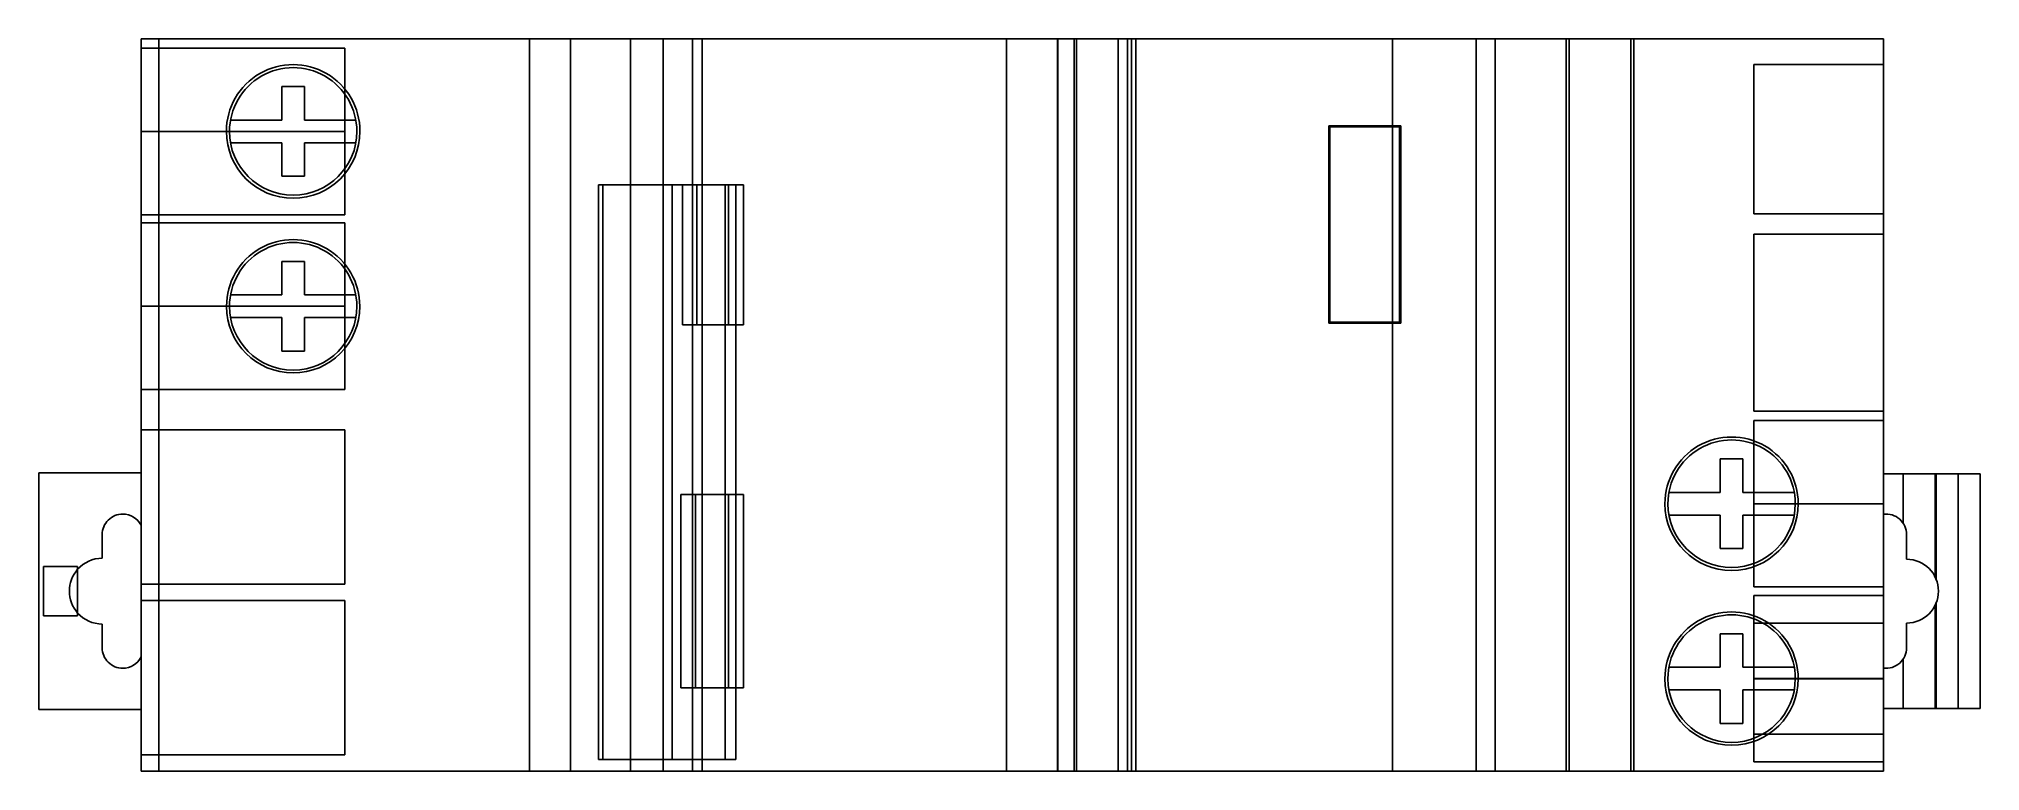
# Model space of a CAD drawing. Header units: millimetres. Extents: x 0.1 to 94.6, y -35.6 to 0.
import ezdxf

# ---------------------------------------------------------------- set-up
doc = ezdxf.new("R2010")
doc.units = ezdxf.units.MM
doc.layers.add('MAIN-1', color=7, linetype='Continuous')
doc.layers.add('MAIN-2', color=7, linetype='Continuous')

msp = doc.modelspace()

# ---------------------------------------------------------------- linework, layer by layer
at = {"layer": 'MAIN-1'}
for p, q in [((28.885, -0.004), (5.077, -0.004)), ((5.077, -35.604), (5.077, -0.004)), ((32.385, -0.004), (28.885, -0.004)), ((28.885, -35.604), (28.885, -0.004)), ((65.977, -0.004), (32.385, -0.004)), ((32.385, -35.604), (32.385, -0.004)), ((74.432, -0.004), (65.977, -0.004)), ((65.977, -35.604), (65.977, -0.004)), ((74.577, -0.004), (74.432, -0.004)), ((74.432, -35.604), (74.432, -0.004)), ((77.577, -0.004), (74.577, -0.004)), ((74.577, -35.604), (74.577, -0.004)), ((77.723, -0.004), (77.577, -0.004)), ((77.577, -35.604), (77.577, -0.004)), ((89.872, -0.004), (77.723, -0.004)), ((77.723, -35.604), (77.723, -0.004)), ((89.872, -35.604), (89.872, -0.004)), ((0.1, -21.104), (5.077, -21.104)), ((0.1, -21.104), (0.1, -32.604)), ((94.574, -21.154), (89.872, -21.154)), ((94.574, -32.554), (94.574, -21.154)), ((3.185, -24.104), (3.185, -25.254)), ((90.995, -24.104), (90.995, -25.304)), ((0.335, -25.654), (0.335, -28.054)), ((0.335, -25.654), (1.989, -25.654)), ((1.989, -25.654), (1.989, -28.054)), ((0.335, -28.054), (1.989, -28.054)), ((3.185, -28.454), (3.185, -29.604)), ((90.995, -28.404), (90.995, -29.604)), ((89.872, -31.109), (89.872, -31.109)), ((5.077, -32.604), (0.1, -32.604)), ((89.872, -32.554), (94.574, -32.554)), ((28.885, -35.604), (5.077, -35.604)), ((32.385, -35.604), (28.885, -35.604)), ((65.977, -35.604), (32.385, -35.604)), ((74.432, -35.604), (65.977, -35.604)), ((74.577, -35.604), (74.432, -35.604)), ((77.577, -35.604), (74.577, -35.604)), ((77.723, -35.604), (77.577, -35.604)), ((89.872, -35.604), (77.723, -35.604))]:
    msp.add_line(p, q, dxfattribs=at)
for centre, radius, start, end in [((4.185, -24.104), 1, 89.99998, 180.00002), ((4.185, -24.104), 1, 26.80446, 89.99998), ((89.995, -24.104), 1, 0, 97.06976), ((3.185, -26.854), 1.6, 89.99998, 138.38226), ((90.995, -26.854), 1.55, 0, 89.99998), ((90.995, -26.854), 1.55, 270.00002, 0), ((3.185, -26.854), 1.6, 221.61774, 270.00002), ((4.185, -29.604), 1, 180.00002, 270.00002), ((4.185, -29.604), 1, 270.00002, 333.19554), ((89.995, -29.604), 1, 262.93024, 0)]:
    msp.add_arc(centre, radius, start, end, dxfattribs=at)
at = {"layer": 'MAIN-2'}
for p, q in [((5.077, -0.004), (5.077, -0.004)), ((14.986, -0.454), (5.077, -0.454)), ((5.944, -35.604), (5.944, -0.004)), ((14.986, -0.454), (14.986, -4.504)), ((23.977, -35.604), (23.977, -0.004)), ((25.977, -0.004), (25.977, -0.004)), ((25.977, -35.604), (25.977, -0.004)), ((30.477, -0.004), (30.477, -0.004)), ((30.477, -35.604), (30.477, -0.004)), ((31.904, -0.004), (31.904, -35.604)), ((32.385, -0.004), (32.385, -0.004)), ((47.192, -0.004), (47.192, -35.604)), ((49.668, -35.604), (49.668, -0.004)), ((49.683, -35.604), (49.683, -0.004)), ((50.477, -35.604), (50.477, -0.004)), ((50.6, -35.604), (50.6, -0.004)), ((52.627, -35.604), (52.627, -0.004)), ((53.077, -0.004), (53.077, -0.004)), ((53.077, -35.604), (53.077, -0.004)), ((53.277, -35.604), (53.277, -0.004)), ((53.477, -0.004), (53.477, -0.004)), ((53.477, -35.604), (53.477, -0.004)), ((65.977, -0.004), (65.977, -0.004)), ((70.047, -35.604), (70.047, -0.004)), ((70.964, -0.004), (70.964, -0.004)), ((70.964, -35.604), (70.964, -0.004)), ((89.872, -0.004), (89.872, -0.004)), ((83.566, -1.254), (83.566, -1.254)), ((83.566, -1.254), (83.566, -8.504)), ((89.872, -1.254), (83.566, -1.254)), ((89.872, -1.254), (89.872, -1.254)), ((11.927, -3.954), (11.927, -2.322)), ((11.927, -2.322), (13.027, -2.322)), ((11.927, -2.322), (11.927, -2.322)), ((13.027, -2.322), (13.027, -3.954)), ((13.027, -2.322), (13.027, -2.322)), ((14.986, -4.504), (5.077, -4.504)), ((14.986, -4.504), (5.077, -4.504)), ((9.227, -4.504), (9.227, -4.504)), ((9.377, -4.504), (9.377, -4.504)), ((9.427, -3.954), (9.427, -3.954)), ((9.427, -3.954), (11.927, -3.954)), ((11.927, -3.954), (11.927, -3.954)), ((13.027, -3.954), (15.528, -3.954)), ((13.027, -3.954), (13.027, -3.954)), ((14.986, -4.504), (14.986, -8.554)), ((15.528, -3.954), (15.528, -3.954)), ((15.577, -4.504), (15.577, -4.504)), ((15.727, -4.504), (15.727, -4.504)), ((62.877, -4.229), (66.377, -4.229)), ((62.877, -4.229), (62.877, -4.229)), ((62.877, -13.829), (62.877, -4.229)), ((62.932, -4.284), (66.312, -4.284)), ((62.932, -13.784), (62.932, -4.284)), ((62.932, -4.284), (62.932, -4.284)), ((66.312, -4.284), (66.312, -13.784)), ((66.312, -4.284), (66.312, -4.284)), ((66.377, -4.229), (66.377, -13.829)), ((66.377, -4.229), (66.377, -4.229)), ((11.927, -5.054), (9.427, -5.054)), ((9.427, -5.054), (9.427, -5.054)), ((11.927, -6.686), (11.927, -5.054)), ((11.927, -5.054), (11.927, -5.054)), ((15.528, -5.054), (13.027, -5.054)), ((13.027, -5.054), (13.027, -6.686)), ((13.027, -5.054), (13.027, -5.054)), ((15.528, -5.054), (15.528, -5.054)), ((13.027, -6.686), (11.927, -6.686)), ((11.927, -6.686), (11.927, -6.686)), ((13.027, -6.686), (13.027, -6.686)), ((27.33, -7.104), (27.33, -35.044)), ((27.33, -7.104), (27.542, -7.104)), ((30.913, -7.104), (27.33, -7.104)), ((27.542, -35.044), (27.542, -7.104)), ((27.542, -7.104), (33.505, -7.104)), ((30.913, -35.044), (30.913, -7.104)), ((31.421, -7.105), (30.913, -7.105)), ((31.42, -13.905), (31.421, -7.105)), ((31.421, -7.105), (32.122, -7.105)), ((32.122, -7.105), (32.121, -13.905)), ((32.122, -7.105), (34.393, -7.105)), ((33.505, -35.044), (33.505, -7.104)), ((33.505, -7.105), (34.013, -7.105)), ((34.013, -7.105), (33.665, -7.105)), ((33.665, -13.905), (33.665, -7.105)), ((34.393, -7.105), (33.665, -7.105)), ((34.013, -35.044), (34.013, -7.105)), ((34.393, -7.105), (34.393, -13.905)), ((5.077, -8.554), (14.986, -8.554)), ((14.986, -8.954), (5.077, -8.954)), ((14.986, -8.954), (14.986, -13.004)), ((83.566, -8.504), (83.566, -8.504)), ((89.872, -8.504), (83.566, -8.504)), ((89.872, -8.504), (89.872, -8.504)), ((83.566, -9.504), (83.566, -18.104)), ((83.566, -9.504), (83.566, -9.504)), ((89.872, -9.504), (83.566, -9.504)), ((89.872, -9.504), (89.872, -9.504)), ((11.927, -12.454), (11.927, -10.822)), ((11.927, -10.822), (13.027, -10.822)), ((11.927, -10.822), (11.927, -10.822)), ((13.027, -10.822), (13.027, -12.454)), ((13.027, -10.822), (13.027, -10.822)), ((14.986, -13.004), (5.077, -13.004)), ((14.986, -13.004), (5.077, -13.004)), ((9.234, -13.004), (9.234, -13.004)), ((9.377, -13.004), (9.377, -13.004)), ((9.427, -12.454), (11.927, -12.454)), ((9.427, -12.454), (9.427, -12.454)), ((11.927, -12.454), (11.927, -12.454)), ((13.027, -12.454), (15.528, -12.454)), ((13.027, -12.454), (13.027, -12.454)), ((14.986, -13.004), (14.986, -17.054)), ((15.528, -12.454), (15.528, -12.454)), ((15.577, -13.004), (15.577, -13.004)), ((15.72, -13.004), (15.72, -13.004)), ((11.927, -13.554), (9.427, -13.554)), ((9.427, -13.554), (9.427, -13.554)), ((11.927, -15.186), (11.927, -13.554)), ((11.927, -13.554), (11.927, -13.554)), ((15.528, -13.554), (13.027, -13.554)), ((13.027, -13.554), (13.027, -15.186)), ((13.027, -13.554), (13.027, -13.554)), ((15.528, -13.554), (15.528, -13.554)), ((33.665, -13.905), (31.42, -13.905)), ((31.42, -13.905), (32.121, -13.905)), ((32.121, -13.905), (34.393, -13.905)), ((34.393, -13.905), (33.665, -13.905)), ((62.877, -13.829), (62.877, -13.829)), ((66.377, -13.829), (62.877, -13.829)), ((66.312, -13.784), (62.932, -13.784)), ((62.932, -13.784), (62.932, -13.784)), ((66.312, -13.784), (66.312, -13.784)), ((66.377, -13.829), (66.377, -13.829)), ((13.027, -15.186), (11.927, -15.186)), ((11.927, -15.186), (11.927, -15.186)), ((13.027, -15.186), (13.027, -15.186)), ((5.077, -17.054), (14.986, -17.054)), ((83.566, -18.104), (83.566, -18.104)), ((89.872, -18.104), (83.566, -18.104)), ((83.566, -18.565), (83.566, -22.604)), ((89.872, -18.565), (83.566, -18.565)), ((89.872, -18.104), (89.872, -18.104)), ((5.077, -19.004), (5.077, -19.004)), ((14.986, -19.004), (5.077, -19.004)), ((14.986, -19.004), (14.986, -26.514)), ((14.986, -19.004), (14.986, -19.004)), ((81.927, -22.054), (81.927, -20.422)), ((81.927, -20.422), (83.027, -20.422)), ((81.927, -20.422), (81.927, -20.422)), ((83.027, -20.422), (83.027, -22.054)), ((83.027, -20.422), (83.027, -20.422)), ((0.1, -21.104), (0.1, -21.104)), ((5.077, -21.104), (5.077, -21.104)), ((90.82, -21.154), (90.82, -23.538)), ((92.39, -21.154), (92.39, -26.178)), ((92.436, -21.154), (92.436, -26.282)), ((93.503, -32.554), (93.503, -21.154)), ((94.574, -21.154), (94.574, -21.154)), ((32.062, -22.154), (31.341, -22.154)), ((31.341, -22.154), (31.341, -31.554)), ((32.062, -22.154), (34.393, -22.154)), ((32.062, -22.154), (32.062, -31.554)), ((33.665, -22.154), (33.665, -31.554)), ((34.393, -22.154), (34.393, -31.554)), ((79.234, -22.604), (79.234, -22.604)), ((79.377, -22.604), (79.377, -22.604)), ((79.426, -22.054), (81.927, -22.054)), ((79.426, -22.054), (79.426, -22.054)), ((81.927, -22.054), (81.927, -22.054)), ((83.027, -22.054), (85.529, -22.054)), ((83.027, -22.054), (83.027, -22.054)), ((89.872, -22.604), (83.566, -22.604)), ((89.872, -22.604), (83.566, -22.604)), ((83.566, -22.604), (83.566, -26.643)), ((85.529, -22.054), (85.529, -22.054)), ((85.578, -22.604), (85.578, -22.604)), ((85.72, -22.604), (85.72, -22.604)), ((4.185, -23.104), (4.185, -23.104)), ((81.927, -23.154), (79.426, -23.154)), ((79.426, -23.154), (79.426, -23.154)), ((81.927, -24.786), (81.927, -23.154)), ((81.927, -23.154), (81.927, -23.154)), ((85.529, -23.154), (83.027, -23.154)), ((83.027, -23.154), (83.027, -24.786)), ((83.027, -23.154), (83.027, -23.154)), ((85.529, -23.154), (85.529, -23.154)), ((3.185, -24.104), (3.185, -24.104)), ((5.077, -23.653), (5.077, -23.653)), ((90.995, -24.104), (90.995, -24.104)), ((3.185, -25.254), (3.185, -25.254)), ((83.027, -24.786), (81.927, -24.786)), ((81.927, -24.786), (81.927, -24.786)), ((83.027, -24.786), (83.027, -24.786)), ((90.995, -25.304), (90.995, -25.304)), ((0.335, -25.654), (0.335, -25.654)), ((1.989, -25.654), (1.989, -25.654)), ((5.077, -26.514), (5.077, -26.514)), ((14.986, -26.514), (5.077, -26.514)), ((5.077, -27.304), (5.077, -27.304)), ((14.986, -27.304), (5.077, -27.304)), ((14.986, -26.514), (14.986, -26.514)), ((14.986, -27.304), (14.986, -34.804)), ((14.986, -27.304), (14.986, -27.304)), ((83.566, -26.643), (89.872, -26.643)), ((83.566, -27.062), (83.566, -27.066)), ((89.872, -27.062), (83.566, -27.062)), ((83.566, -27.066), (83.566, -27.079)), ((83.566, -27.079), (83.566, -27.1)), ((83.566, -27.1), (83.566, -27.131)), ((83.566, -27.131), (83.566, -27.169)), ((83.566, -27.169), (83.566, -27.216)), ((83.566, -27.216), (83.566, -27.271)), ((83.566, -27.271), (83.566, -27.335)), ((83.566, -27.335), (83.566, -27.406)), ((92.545, -26.854), (92.545, -26.854)), ((0.335, -28.054), (0.335, -28.054)), ((1.989, -28.054), (1.989, -28.054)), ((83.566, -27.406), (83.566, -27.486)), ((83.566, -27.486), (83.566, -27.573)), ((83.566, -27.573), (83.566, -27.667)), ((83.566, -27.667), (83.566, -27.769)), ((83.566, -27.769), (83.566, -27.878)), ((83.566, -27.878), (83.566, -27.994)), ((83.566, -27.994), (83.566, -28.117)), ((83.566, -28.117), (83.566, -28.246)), ((83.566, -28.246), (83.566, -28.381)), ((92.39, -27.531), (92.39, -32.554)), ((92.436, -27.426), (92.436, -32.554)), ((3.185, -28.454), (3.185, -28.454)), ((81.927, -30.554), (81.927, -28.922)), ((81.927, -28.922), (83.027, -28.922)), ((81.927, -28.922), (81.927, -28.922)), ((83.027, -28.922), (83.027, -30.554)), ((83.027, -28.922), (83.027, -28.922)), ((83.566, -28.381), (83.566, -28.522)), ((89.872, -28.404), (83.566, -28.404)), ((83.566, -28.522), (83.566, -28.668)), ((83.566, -28.668), (83.566, -28.82)), ((83.566, -28.82), (83.566, -28.977)), ((83.566, -28.977), (83.566, -29.138)), ((83.566, -29.138), (83.566, -29.303)), ((90.995, -28.404), (90.995, -28.404)), ((3.185, -29.604), (3.185, -29.604)), ((5.077, -30.055), (5.077, -30.055)), ((83.566, -29.303), (83.566, -29.471)), ((83.566, -29.471), (83.566, -29.644)), ((83.566, -29.644), (83.566, -29.819)), ((83.566, -29.819), (83.566, -29.998)), ((83.566, -29.998), (83.566, -30.179)), ((83.566, -30.179), (83.566, -30.362)), ((90.82, -30.17), (90.82, -32.554)), ((90.995, -29.604), (90.995, -29.604)), ((4.185, -30.604), (4.185, -30.604)), ((79.234, -31.104), (79.234, -31.104)), ((79.377, -31.104), (79.377, -31.104)), ((79.426, -30.554), (81.927, -30.554)), ((79.426, -30.554), (79.426, -30.554)), ((81.927, -30.554), (81.927, -30.554)), ((83.027, -30.554), (85.529, -30.554)), ((83.027, -30.554), (83.027, -30.554)), ((83.566, -30.362), (83.566, -30.548)), ((83.566, -30.548), (83.566, -30.734)), ((83.566, -30.734), (83.566, -30.921)), ((83.566, -30.921), (83.566, -31.108)), ((83.566, -31.108), (83.566, -31.294)), ((89.872, -31.108), (83.566, -31.108)), ((89.872, -31.109), (83.566, -31.109)), ((85.529, -30.554), (85.529, -30.554)), ((85.578, -31.104), (85.578, -31.104)), ((85.72, -31.104), (85.72, -31.104)), ((89.872, -31.109), (89.872, -31.109)), ((32.062, -31.554), (31.341, -31.554)), ((32.062, -31.554), (34.393, -31.554)), ((81.927, -31.654), (79.426, -31.654)), ((79.426, -31.654), (79.426, -31.654)), ((81.927, -33.286), (81.927, -31.654)), ((81.927, -31.654), (81.927, -31.654)), ((85.529, -31.654), (83.027, -31.654)), ((83.027, -31.654), (83.027, -33.286)), ((83.027, -31.654), (83.027, -31.654)), ((83.566, -31.294), (83.566, -31.48)), ((83.566, -31.48), (83.566, -31.665)), ((83.566, -31.665), (83.566, -31.849)), ((83.566, -31.849), (83.566, -32.031)), ((83.566, -32.031), (83.566, -32.212)), ((85.529, -31.654), (85.529, -31.654)), ((0.1, -32.604), (0.1, -32.604)), ((5.077, -32.604), (5.077, -32.604)), ((83.566, -32.212), (83.566, -32.39)), ((83.566, -32.39), (83.566, -32.566)), ((83.566, -32.566), (83.566, -32.739)), ((83.566, -32.739), (83.566, -32.909)), ((83.566, -32.909), (83.566, -33.074)), ((94.574, -32.554), (94.574, -32.554)), ((83.027, -33.286), (81.927, -33.286)), ((81.927, -33.286), (81.927, -33.286)), ((83.027, -33.286), (83.027, -33.286)), ((83.566, -33.074), (83.566, -33.236)), ((83.566, -33.236), (83.566, -33.392)), ((83.566, -33.392), (83.566, -33.544)), ((83.566, -33.544), (83.566, -33.691)), ((83.566, -33.691), (83.566, -33.832)), ((89.872, -33.804), (83.566, -33.804)), ((83.566, -33.832), (83.566, -33.967)), ((83.566, -33.967), (83.566, -34.096)), ((5.077, -34.804), (5.077, -34.804)), ((14.986, -34.804), (5.077, -34.804)), ((14.986, -34.804), (14.986, -34.804)), ((83.566, -34.096), (83.566, -34.219)), ((83.566, -34.219), (83.566, -34.335)), ((83.566, -34.335), (83.566, -34.445)), ((83.566, -34.445), (83.566, -34.547)), ((83.566, -34.547), (83.566, -34.642)), ((83.566, -34.642), (83.566, -34.729)), ((83.566, -34.729), (83.566, -34.808)), ((83.566, -34.808), (83.566, -34.88)), ((83.566, -34.88), (83.566, -34.943)), ((83.566, -34.943), (83.566, -34.999)), ((5.077, -35.604), (5.077, -35.604)), ((25.977, -35.604), (25.977, -35.604)), ((30.913, -35.044), (27.33, -35.044)), ((30.477, -35.604), (30.477, -35.604)), ((34.013, -35.044), (30.913, -35.044)), ((32.385, -35.604), (32.385, -35.604)), ((53.077, -35.604), (53.077, -35.604)), ((53.477, -35.604), (53.477, -35.604)), ((65.977, -35.604), (65.977, -35.604)), ((70.964, -35.604), (70.964, -35.604)), ((83.566, -34.999), (83.566, -35.046)), ((83.566, -35.046), (83.566, -35.085)), ((83.566, -35.085), (83.566, -35.115)), ((83.566, -35.115), (83.566, -35.136)), ((83.566, -35.136), (83.566, -35.149)), ((83.566, -35.149), (83.566, -35.154)), ((89.872, -35.154), (83.566, -35.154)), ((89.872, -35.604), (89.872, -35.604))]:
    msp.add_line(p, q, dxfattribs=at)
for centre, radius, start, end in [((12.477, -4.504), 3.25, 0, 180.00002), ((12.477, -4.504), 3.1, 0, 180.00002), ((12.477, -4.504), 3.25, 180.00002, 0), ((12.477, -4.504), 3.1, 180.00002, 0), ((12.477, -13.004), 3.243, 0, 180.00002), ((12.477, -13.004), 3.1, 0, 180.00002), ((12.477, -13.004), 3.243, 180.00002, 0), ((12.477, -13.004), 3.1, 180.00002, 0), ((82.477, -22.604), 3.243, 0, 180.00002), ((82.477, -22.604), 3.1, 0, 180.00002), ((82.477, -22.604), 3.243, 180.00002, 0), ((82.477, -22.604), 3.1, 180.00002, 0), ((3.185, -26.854), 1.6, 138.38226, 221.61774), ((82.477, -31.104), 3.243, 0, 180.00002), ((82.477, -31.104), 3.1, 0, 180.00002), ((82.477, -31.104), 3.243, 180.00002, 0), ((82.477, -31.104), 3.1, 180.00002, 0)]:
    msp.add_arc(centre, radius, start, end, dxfattribs=at)

doc.saveas('drawing.dxf')
